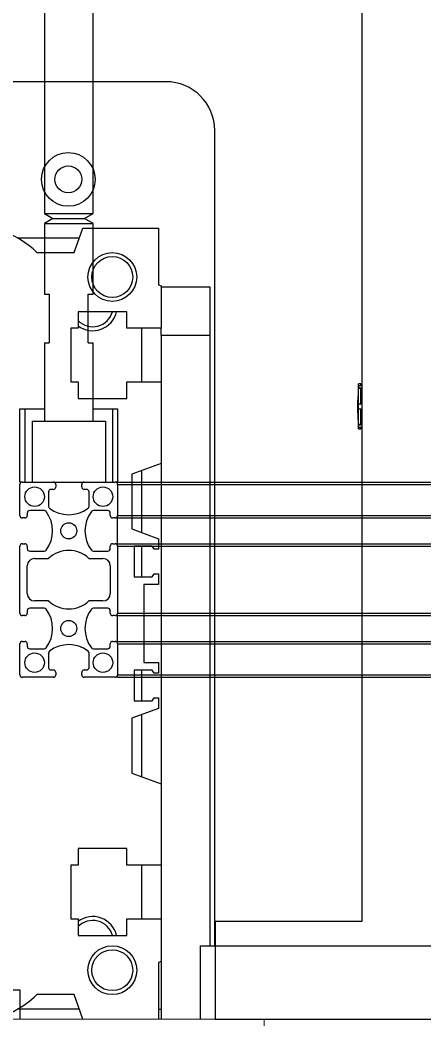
# Model space of a CAD drawing. Extents: x 500 to 100500, y -14500 to 21140.
# Drawn here: x 6871.5 to 6954.3, y -7259 to -7054.4 of the extents above; entities that cross this region are included whole.
import ezdxf

# ---------------------------------------------------------------- set-up
doc = ezdxf.new("R2010")
doc.units = 0
doc.linetypes.add('SLD-Solid', pattern=[0])
doc.layers.get('0').update_dxf_attribs({"linetype": 'CONTINUOUS'})
doc.layers.add('M06SMMF-001B', color=7, linetype='CONTINUOUS')
doc.layers.add('MODEL', color=7, linetype='SLD-Solid', lineweight=15)

# ---------------------------------------------------------------- blocks, each defined once
blk = doc.blocks.new('KCA$Cef715743')
at = {"layer": 'MODEL', "color": 1}
for p, q in [((120, 313), (0, 313)), ((120, 288), (120, 313)), ((1450, 313), (120, 313))]:
    blk.add_line(p, q, dxfattribs=at)
blk = doc.blocks.new('LP R')
at = {"color": 2}
for p, q in [((15548.69, -93603.54), (15548.69, -93667.03)), ((15558.69, -93667.03), (15558.69, -93603.54)), ((15548.69, -93667.03), (15550.44, -93668.04)), ((15548.69, -93667.03), (15553.69, -93667.03)), ((15550.44, -93668.04), (15548.69, -93669.05)), ((15550.44, -93668.04), (15553.69, -93668.04)), ((15553.69, -93667.03), (15558.69, -93667.03)), ((15553.69, -93668.04), (15556.94, -93668.04)), ((15556.94, -93668.04), (15558.69, -93667.03)), ((15558.69, -93669.05), (15556.94, -93668.04)), ((15548.69, -93669.05), (15548.69, -93683.54)), ((15548.69, -93669.05), (15553.69, -93669.05)), ((15553.69, -93669.05), (15558.69, -93669.05)), ((15558.69, -93683.54), (15558.69, -93669.05)), ((15548.69, -93683.54), (15549.69, -93683.54)), ((15549.69, -93683.54), (15549.69, -93693.54)), ((15557.69, -93683.54), (15558.69, -93683.54)), ((15557.69, -93693.54), (15557.69, -93683.54)), ((15548.69, -93693.54), (15548.69, -93709.54)), ((15548.69, -93693.54), (15549.69, -93693.54)), ((15557.69, -93693.54), (15558.69, -93693.54)), ((15558.69, -93709.54), (15558.69, -93693.54)), ((15543.69, -93722.04), (15543.69, -93707.04)), ((15543.69, -93707.04), (15544.69, -93707.04)), ((15544.69, -93707.04), (15544.69, -93722.04)), ((15544.69, -93707.04), (15548.69, -93707.04)), ((15558.69, -93707.04), (15562.69, -93707.04)), ((15562.69, -93722.04), (15562.69, -93707.04)), ((15562.69, -93707.04), (15563.69, -93707.04)), ((15563.69, -93707.04), (15563.69, -93722.04)), ((15546.19, -93709.54), (15546.19, -93722.04)), ((15546.19, -93709.54), (15561.19, -93709.54)), ((15561.19, -93709.54), (15561.19, -93722.04)), ((15544.19, -93722.04), (15543.69, -93722.04)), ((15543.69, -93728.89), (15543.69, -93722.54)), ((15544.19, -93722.04), (15550.54, -93722.04)), ((15550.54, -93723.54), (15550.04, -93723.54)), ((15550.54, -93722.04), (15556.84, -93722.04)), ((15551.04, -93722.54), (15551.04, -93723.04)), ((15556.34, -93723.04), (15556.34, -93722.54)), ((15556.84, -93722.04), (15563.19, -93722.04)), ((15557.34, -93723.54), (15556.84, -93723.54)), ((15563.69, -93722.04), (15563.19, -93722.04)), ((15563.69, -93722.54), (15563.69, -93722.04)), ((15563.69, -93722.04), (15898.69, -93722.04)), ((15563.69, -93722.54), (15898.69, -93722.54)), ((15563.69, -93722.54), (15563.69, -93728.89)), ((15549.54, -93724.04), (15549.54, -93727)), ((15557.84, -93727), (15557.84, -93724.04)), ((15544.69, -93729.39), (15544.19, -93729.39)), ((15545.19, -93728.39), (15545.19, -93728.89)), ((15548.65, -93727.89), (15545.69, -93727.89)), ((15561.69, -93727.89), (15558.73, -93727.89)), ((15562.19, -93728.89), (15562.19, -93728.39)), ((15563.19, -93729.39), (15562.69, -93729.39)), ((15563.69, -93728.89), (15898.69, -93728.89)), ((15563.69, -93729.39), (15563.69, -93728.89)), ((15563.69, -93729.39), (15898.69, -93729.39)), ((15563.69, -93734.69), (15563.69, -93729.39)), ((15543.69, -93748.89), (15543.69, -93735.19)), ((15544.19, -93734.69), (15544.69, -93734.69)), ((15545.19, -93735.19), (15545.19, -93735.69)), ((15562.19, -93735.69), (15562.19, -93735.19)), ((15562.69, -93734.69), (15563.19, -93734.69)), ((15563.69, -93735.19), (15563.69, -93734.69)), ((15563.69, -93734.69), (15898.69, -93734.69)), ((15563.69, -93735.19), (15898.69, -93735.19)), ((15563.69, -93735.19), (15563.69, -93748.89)), ((15545.69, -93736.19), (15548.65, -93736.19)), ((15546.69, -93737.69), (15549.56, -93737.69)), ((15557.83, -93737.69), (15560.69, -93737.69)), ((15558.73, -93736.19), (15561.69, -93736.19)), ((15545.19, -93744.89), (15545.19, -93739.19)), ((15562.19, -93739.19), (15562.19, -93744.89)), ((15548.65, -93747.89), (15545.69, -93747.89)), ((15549.56, -93746.39), (15546.69, -93746.39)), ((15560.69, -93746.39), (15557.83, -93746.39)), ((15561.69, -93747.89), (15558.73, -93747.89)), ((15544.69, -93749.39), (15544.19, -93749.39)), ((15545.19, -93748.39), (15545.19, -93748.89)), ((15562.19, -93748.89), (15562.19, -93748.39)), ((15563.19, -93749.39), (15562.69, -93749.39)), ((15563.69, -93748.89), (15898.69, -93748.89)), ((15563.69, -93749.39), (15563.69, -93748.89)), ((15563.69, -93749.39), (15898.69, -93749.39)), ((15563.69, -93754.69), (15563.69, -93749.39)), ((15543.69, -93761.54), (15543.69, -93755.19)), ((15544.19, -93754.69), (15544.69, -93754.69)), ((15545.19, -93755.19), (15545.19, -93755.69)), ((15545.69, -93756.19), (15548.65, -93756.19)), ((15558.73, -93756.19), (15561.69, -93756.19)), ((15562.19, -93755.69), (15562.19, -93755.19)), ((15562.69, -93754.69), (15563.19, -93754.69)), ((15563.69, -93755.19), (15563.69, -93754.69)), ((15563.69, -93754.69), (15898.69, -93754.69)), ((15563.69, -93755.19), (15898.69, -93755.19)), ((15563.69, -93755.19), (15563.69, -93761.54)), ((15549.54, -93757.08), (15549.54, -93760.04)), ((15557.84, -93760.04), (15557.84, -93757.08)), ((15550.54, -93762.04), (15544.19, -93762.04)), ((15550.04, -93760.54), (15550.54, -93760.54)), ((15551.04, -93761.04), (15551.04, -93761.54)), ((15556.34, -93761.54), (15556.34, -93761.04)), ((15556.84, -93760.54), (15557.34, -93760.54)), ((15563.19, -93762.04), (15556.84, -93762.04)), ((15563.69, -93761.54), (15898.69, -93761.54)), ((15563.69, -93762.04), (15563.69, -93761.54)), ((15563.69, -93762.04), (15898.69, -93762.04)), ((15540.69, -93826.04), (15543.69, -93826.04)), ((15543.69, -93826.04), (15543.69, -93832.04))]:
    blk.add_line(p, q, dxfattribs=at)
for centre, radius in [((15546.69, -93725.04), 2), ((15560.69, -93725.04), 2), ((15553.69, -93732.04), 1.65), ((15553.69, -93752.04), 1.65), ((15546.69, -93759.04), 2), ((15560.69, -93759.04), 2)]:
    blk.add_circle(centre, radius, dxfattribs=at)
for centre, radius, start, end in [((15544.19, -93722.54), 0.5, 90, 180), ((15550.04, -93724.04), 0.5, 90, 180), ((15550.54, -93722.54), 0.5, 0, 90), ((15550.54, -93723.04), 0.5, 270, 0), ((15556.84, -93722.54), 0.5, 90, 180), ((15556.84, -93723.04), 0.5, 180, 270), ((15557.34, -93724.04), 0.5, 0, 90), ((15563.19, -93722.54), 0.5, 0, 90), ((15550.04, -93727), 0.5, 180, 232.4637), ((15553.69, -93722.24), 6.49, 232.4637, 307.5363), ((15557.34, -93727), 0.5, 307.5363, 0), ((15544.19, -93728.89), 0.5, 180, 270), ((15544.69, -93728.89), 0.5, 270, 0), ((15545.69, -93728.39), 0.5, 90, 180), ((15548.65, -93728.39), 0.5, 37.5363, 90), ((15543.9, -93732.04), 6.49, 322.4637, 37.5363), ((15563.49, -93732.04), 6.49, 142.4637, 217.5363), ((15558.73, -93728.39), 0.5, 90, 142.4637), ((15561.69, -93728.39), 0.5, 0, 90), ((15562.69, -93728.89), 0.5, 180, 270), ((15563.19, -93728.89), 0.5, 270, 0), ((15544.19, -93735.19), 0.5, 90, 180), ((15544.69, -93735.19), 0.5, 0, 90), ((15545.69, -93735.69), 0.5, 180, 270), ((15561.69, -93735.69), 0.5, 270, 0), ((15562.69, -93735.19), 0.5, 90, 180), ((15563.19, -93735.19), 0.5, 0, 90), ((15546.69, -93739.19), 1.5, 90, 180), ((15548.65, -93735.69), 0.5, 270, 322.4637), ((15553.69, -93742.04), 6, 46.4688, 133.5312), ((15558.73, -93735.69), 0.5, 217.5363, 270), ((15560.69, -93739.19), 1.5, 0, 90), ((15546.69, -93744.89), 1.5, 180, 270), ((15560.69, -93744.89), 1.5, 270, 0), ((15545.69, -93748.39), 0.5, 90, 180), ((15548.65, -93748.39), 0.5, 37.5363, 90), ((15543.9, -93752.04), 6.49, 322.4637, 37.5363), ((15553.69, -93742.04), 6, 226.4688, 313.5312), ((15563.49, -93752.04), 6.49, 142.4637, 217.5363), ((15558.73, -93748.39), 0.5, 90, 142.4637), ((15561.69, -93748.39), 0.5, 0, 90), ((15544.19, -93748.89), 0.5, 180, 270), ((15544.69, -93748.89), 0.5, 270, 0), ((15562.69, -93748.89), 0.5, 180, 270), ((15563.19, -93748.89), 0.5, 270, 0), ((15544.19, -93755.19), 0.5, 90, 180), ((15544.69, -93755.19), 0.5, 0, 90), ((15545.69, -93755.69), 0.5, 180, 270), ((15548.65, -93755.69), 0.5, 270, 322.4637), ((15553.69, -93761.83), 6.49, 52.4637, 127.5363), ((15558.73, -93755.69), 0.5, 217.5363, 270), ((15561.69, -93755.69), 0.5, 270, 0), ((15562.69, -93755.19), 0.5, 90, 180), ((15563.19, -93755.19), 0.5, 0, 90), ((15550.04, -93757.08), 0.5, 127.5363, 180), ((15557.34, -93757.08), 0.5, 0, 52.4637), ((15550.04, -93760.04), 0.5, 180, 270), ((15557.34, -93760.04), 0.5, 270, 0), ((15544.19, -93761.54), 0.5, 180, 270), ((15550.54, -93761.04), 0.5, 0, 90), ((15550.54, -93761.54), 0.5, 270, 0), ((15556.84, -93761.04), 0.5, 90, 180), ((15556.84, -93761.54), 0.5, 180, 270), ((15563.19, -93761.54), 0.5, 270, 0)]:
    blk.add_arc(centre, radius, start, end, dxfattribs=at)
blk = doc.blocks.new('SP R')
at = {"color": 3}
for p, q in [((17043.34, -97503.31), (17043.34, -97709.31)), ((17043.17, -97599.21), (17042.67, -97599.21)), ((17042.67, -97599.51), (17042.67, -97600.01)), ((17042.67, -97599.51), (17042.67, -97599.6)), ((17042.67, -97600.01), (17042.67, -97599.51)), ((17042.67, -97599.51), (17043.34, -97599.51)), ((17043.17, -97599.51), (17043.17, -97599.21)), ((17042.67, -97600.1), (17042.67, -97600.01)), ((17042.67, -97600.01), (17043.34, -97600.01)), ((17042.67, -97600.1), (17043.17, -97600.1)), ((17043.17, -97603.31), (17043.17, -97600.1)), ((17043.17, -97600.44), (17043.34, -97600.44)), ((17042.67, -97603.31), (17042.67, -97603.31)), ((17042.67, -97604.31), (17042.67, -97603.31)), ((17042.67, -97603.31), (17043.34, -97603.31)), ((17042.67, -97604.31), (17042.67, -97604.31)), ((17042.67, -97604.31), (17043.34, -97604.31)), ((17043.17, -97607.52), (17043.17, -97604.31)), ((17042.67, -97607.6), (17042.67, -97607.52)), ((17043.17, -97607.52), (17042.67, -97607.52)), ((17042.67, -97608.1), (17042.67, -97607.6)), ((17042.67, -97607.6), (17043.34, -97607.6)), ((17043.17, -97607.17), (17043.34, -97607.17)), ((17042.67, -97608.02), (17042.67, -97608.1)), ((17042.67, -97608.1), (17043.34, -97608.1)), ((17042.67, -97608.41), (17043.17, -97608.41)), ((17043.17, -97608.41), (17043.17, -97608.1)), ((17013.34, -97709.31), (17013.34, -97729.31)), ((17043.34, -97709.31), (17013.34, -97709.31)), ((17013.34, -97729.31), (17063.34, -97729.31))]:
    blk.add_line(p, q, dxfattribs=at)
for points, knots in [([(17042.67, -97599.6), (17042.67, -97599.4), (17042.67, -97599.16), (17042.67, -97599.24), (17042.67, -97599.25)], [0, 0, 0, 0, 0.814149, 1, 1, 1, 1]), ([(17042.66, -97605.94), (17042.64, -97604.79), (17042.61, -97603.43), (17042.6, -97602.13), (17042.6, -97601.81), (17042.59, -97601.67), (17042.59, -97601.62), (17042.58, -97601.63), (17042.56, -97601.81), (17042.5, -97602.5), (17042.43, -97604.32), (17042.55, -97606.05), (17042.64, -97607.32)], [0, 0, 0, 0, 0.291287, 0.344241, 0.383734, 0.399372, 0.413142, 0.426111, 0.439542, 0.518057, 0.645364, 1, 1, 1, 1]), ([(17042.67, -97603.31), (17042.67, -97602.8), (17042.67, -97601.78), (17042.67, -97600.72), (17042.67, -97600.24), (17042.67, -97600.1)], [0, 0, 0, 0, 0.406489, 0.812978, 1, 1, 1, 1]), ([(17042.67, -97607.52), (17042.67, -97607.17), (17042.67, -97606.48), (17042.67, -97605.28), (17042.67, -97604.54), (17042.67, -97604.31)], [0, 0, 0, 0, 0.406489, 0.812978, 1, 1, 1, 1]), ([(17042.67, -97608.02), (17042.67, -97608.18), (17042.67, -97608.5), (17042.67, -97608.37), (17042.67, -97608.1), (17042.67, -97608.02)], [0, 0, 0, 0, 0.406489, 0.812977, 1, 1, 1, 1])]:
    blk.add_open_spline(points, degree=3, knots=knots, dxfattribs=at)
blk = doc.blocks.new('KJauto change f')
at = {"color": 5}
for p, q in [((30568.05, -79338.88, 43.99), (30488.05, -79338.88, 43.99)), ((30578.05, -79515.88, 43.99), (30578.05, -79348.88, 43.99)), ((30549.23, -79373.88, 43.99), (30551.05, -79368.88, 43.99)), ((30551.05, -79368.88, 43.99), (30566.55, -79368.88, 43.99)), ((30566.55, -79368.88, 43.99), (30566.55, -79380.49, 43.99)), ((30537.6, -79370.88, 43.99), (30550.32, -79370.88, 43.99)), ((30541.62, -79373.88, 43.99), (30549.23, -79373.88, 43.99)), ((30566.55, -79380.49, 43.99), (30567.05, -79380.67, 43.99)), ((30567.05, -79380.67, 43.99), (30567.05, -79389.38, 43.99)), ((30567.05, -79380.88, 43.99), (30577.05, -79380.88, 43.99)), ((30577.05, -79380.88, 43.99), (30577.05, -79390.88, 43.99)), ((30560.05, -79385.98, 43.99), (30550.05, -79385.98, 43.99)), ((30550.05, -79385.98, 43.99), (30550.05, -79389.38, 43.99)), ((30560.05, -79389.38, 43.99), (30560.05, -79385.98, 43.99)), ((30548.55, -79389.38, 43.99), (30548.55, -79400.38, 43.99)), ((30550.05, -79389.38, 43.99), (30548.55, -79389.38, 43.99)), ((30567.05, -79389.38, 43.99), (30560.05, -79389.38, 43.99)), ((30563.05, -79389.38, 43.99), (30563.05, -79400.38, 43.99)), ((30567.05, -79390.88, 43.99), (30567.05, -79389.38, 43.99)), ((30577.05, -79390.88, 43.99), (30567.05, -79390.88, 43.99)), ((30567.05, -79390.88, 43.99), (30567.05, -79400.38, 43.99)), ((30577.05, -79390.88, 43.99), (30577.05, -79515.88, 43.99)), ((30548.55, -79400.38, 43.99), (30550.05, -79400.38, 43.99)), ((30550.05, -79400.38, 43.99), (30550.05, -79403.78, 43.99)), ((30560.05, -79403.78, 43.99), (30560.05, -79400.38, 43.99)), ((30560.05, -79400.38, 43.99), (30567.05, -79400.38, 43.99)), ((30567.05, -79400.38, 43.99), (30567.05, -79417.06, 43.99)), ((30550.05, -79403.78, 43.99), (30560.05, -79403.78, 43.99)), ((30567.05, -79417.06, 43.99), (30561.05, -79419.24, 43.99)), ((30563.05, -79418.52, 43.99), (30563.05, -79431.21, 43.99)), ((30567.05, -79417.06, 43.99), (30567.05, -79482.7, 43.99)), ((30561.05, -79419.24, 43.99), (30561.05, -79430.48, 43.99)), ((30561.05, -79430.48, 43.99), (30566.55, -79432.48, 43.99)), ((30566.55, -79432.48, 43.99), (30566.55, -79434.66, 43.99)), ((30565.25, -79434.03, 43.99), (30561.55, -79434.03, 43.99)), ((30561.55, -79434.03, 43.99), (30561.55, -79440.33, 43.99)), ((30563.05, -79434.03, 43.99), (30563.05, -79440.33, 43.99)), ((30565.61, -79434.66, 43.99), (30565.25, -79434.03, 43.99)), ((30566.55, -79434.66, 43.99), (30565.61, -79434.66, 43.99)), ((30561.55, -79440.33, 43.99), (30565.25, -79440.33, 43.99)), ((30565.25, -79440.33, 43.99), (30565.61, -79439.71, 43.99)), ((30565.61, -79439.71, 43.99), (30566.55, -79439.71, 43.99)), ((30566.55, -79439.71, 43.99), (30566.55, -79441.88, 43.99)), ((30563.55, -79441.88, 43.99), (30563.55, -79457.88, 43.99)), ((30566.55, -79441.88, 43.99), (30563.55, -79441.88, 43.99)), ((30565.25, -79459.43, 43.99), (30561.55, -79459.43, 43.99)), ((30561.55, -79459.43, 43.99), (30561.55, -79465.73, 43.99)), ((30563.05, -79459.43, 43.99), (30563.05, -79465.73, 43.99)), ((30563.55, -79457.88, 43.99), (30566.55, -79457.88, 43.99)), ((30565.61, -79460.06, 43.99), (30565.25, -79459.43, 43.99)), ((30566.55, -79457.88, 43.99), (30566.55, -79460.06, 43.99)), ((30566.55, -79460.06, 43.99), (30565.61, -79460.06, 43.99)), ((30565.25, -79465.73, 43.99), (30565.61, -79465.11, 43.99)), ((30565.61, -79465.11, 43.99), (30566.55, -79465.11, 43.99)), ((30566.55, -79465.11, 43.99), (30566.55, -79467.28, 43.99)), ((30566.55, -79467.28, 43.99), (30561.05, -79469.28, 43.99)), ((30561.55, -79465.73, 43.99), (30565.25, -79465.73, 43.99)), ((30561.05, -79469.28, 43.99), (30561.05, -79480.52, 43.99)), ((30563.05, -79468.56, 43.99), (30563.05, -79481.25, 43.99)), ((30561.05, -79480.52, 43.99), (30567.05, -79482.7, 43.99)), ((30567.05, -79482.7, 43.99), (30567.05, -79499.38, 43.99)), ((30560.05, -79495.98, 43.99), (30550.05, -79495.98, 43.99)), ((30550.05, -79495.98, 43.99), (30550.05, -79499.38, 43.99)), ((30560.05, -79499.38, 43.99), (30560.05, -79495.98, 43.99)), ((30550.05, -79499.38, 43.99), (30548.55, -79499.38, 43.99)), ((30548.55, -79499.38, 43.99), (30548.55, -79510.38, 43.99)), ((30567.05, -79499.38, 43.99), (30560.05, -79499.38, 43.99)), ((30563.05, -79499.38, 43.99), (30563.05, -79510.38, 43.99)), ((30567.05, -79499.38, 43.99), (30567.05, -79510.38, 43.99)), ((30548.55, -79510.38, 43.99), (30550.05, -79510.38, 43.99)), ((30550.05, -79510.38, 43.99), (30550.05, -79513.78, 43.99)), ((30560.05, -79513.78, 43.99), (30560.05, -79510.38, 43.99)), ((30560.05, -79510.38, 43.99), (30567.05, -79510.38, 43.99)), ((30567.05, -79510.38, 43.99), (30567.05, -79519.09, 43.99)), ((30550.05, -79513.78, 43.99), (30560.05, -79513.78, 43.99)), ((30575.05, -79515.88, 43.99), (30575.05, -79530.88, 43.99)), ((30575.05, -79515.88, 43.99), (30625.05, -79515.88, 43.99)), ((30575.05, -79515.88, 43.99), (30577.05, -79515.88, 43.99)), ((30567.05, -79519.09, 43.99), (30566.55, -79519.27, 43.99)), ((30566.55, -79519.27, 43.99), (30566.55, -79530.88, 43.99)), ((30567.05, -79519.09, 43.99), (30567.05, -79530.88, 43.99)), ((30549.23, -79525.88, 43.99), (30541.62, -79525.88, 43.99)), ((30551.05, -79530.88, 43.99), (30549.23, -79525.88, 43.99)), ((30550.32, -79528.88, 43.99), (30537.6, -79528.88, 43.99)), ((30566.55, -79528.88, 43.99), (30567.05, -79528.88, 43.99))]:
    blk.add_line(p, q, dxfattribs=at)
for centre, radius in [((30548.05, -79358.88, 43.99), 5.5), ((30548.05, -79358.88, 43.99), 2.75), ((30557.05, -79378.88, 43.99), 5), ((30557.05, -79378.88, 43.99), 4.19), ((30557.05, -79520.88, 43.99), 5), ((30557.05, -79520.88, 43.99), 4.19)]:
    blk.add_circle(centre, radius, dxfattribs=at)
for centre, radius, start, end in [((30568.05, -79348.88, 43.99), 10, 0, 90), ((30528.05, -79387.88, 43.99), 19.5, 45.8854, 71.5713), ((30553.05, -79384.88, 43.99), 5, 233.1301, 347.291), ((30553.05, -79384.88, 43.99), 4.19, 224.2475, 344.7723), ((30553.05, -79514.88, 43.99), 5, 12.709, 126.8699), ((30553.05, -79514.88, 43.99), 4.19, 15.2277, 135.7525), ((30528.05, -79511.88, 43.99), 19.5, 283.0028, 314.1146)]:
    blk.add_arc(centre, radius, start, end, dxfattribs=at)

msp = doc.modelspace()

# ---------------------------------------------------------------- block references
at = {"color": 0}
for name, p in [('SP R', (-10101.84, 90470.27, -75.82)), ('LP R', (-8672.2, 86573, -75.82))]:
    msp.add_blockref(name, p, dxfattribs=at)
msp.add_blockref('KJauto change f', (-23666.65, 72271.84, -119.8))
at = {"layer": 'M06SMMF-001B'}
msp.add_blockref('KCA$Cef715743', (6801.5, -7572.04, -75.82), dxfattribs=at)

doc.saveas('drawing.dxf')
